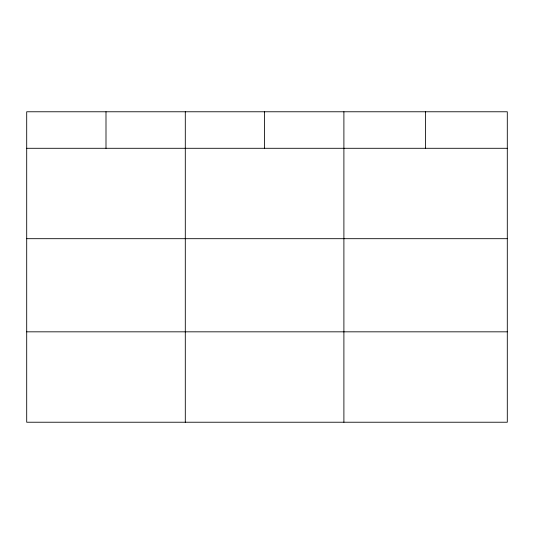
<?xml version="1.0" encoding="UTF-8"?>
<svg xmlns="http://www.w3.org/2000/svg" width="534" height="534" viewBox="0 0 534 534"><rect width="100%" height="100%" fill="white"/><g stroke="black" fill="none" stroke-linecap="round" stroke-linejoin="round"><path stroke-width="0.8" d="M507.3 238.691L507.3 111.773L26.7 111.773L26.7 422.227L507.3 422.227L507.3 238.691L26.7 238.691M26.7 148.292L507.3 148.292M26.7 331.828L507.3 331.828M425.598 111.773L425.598 148.292M343.896 111.773L343.896 422.227M264.597 111.773L264.597 148.292M185.298 111.773L185.298 422.227M105.999 111.773L105.999 148.292"/></g></svg>
